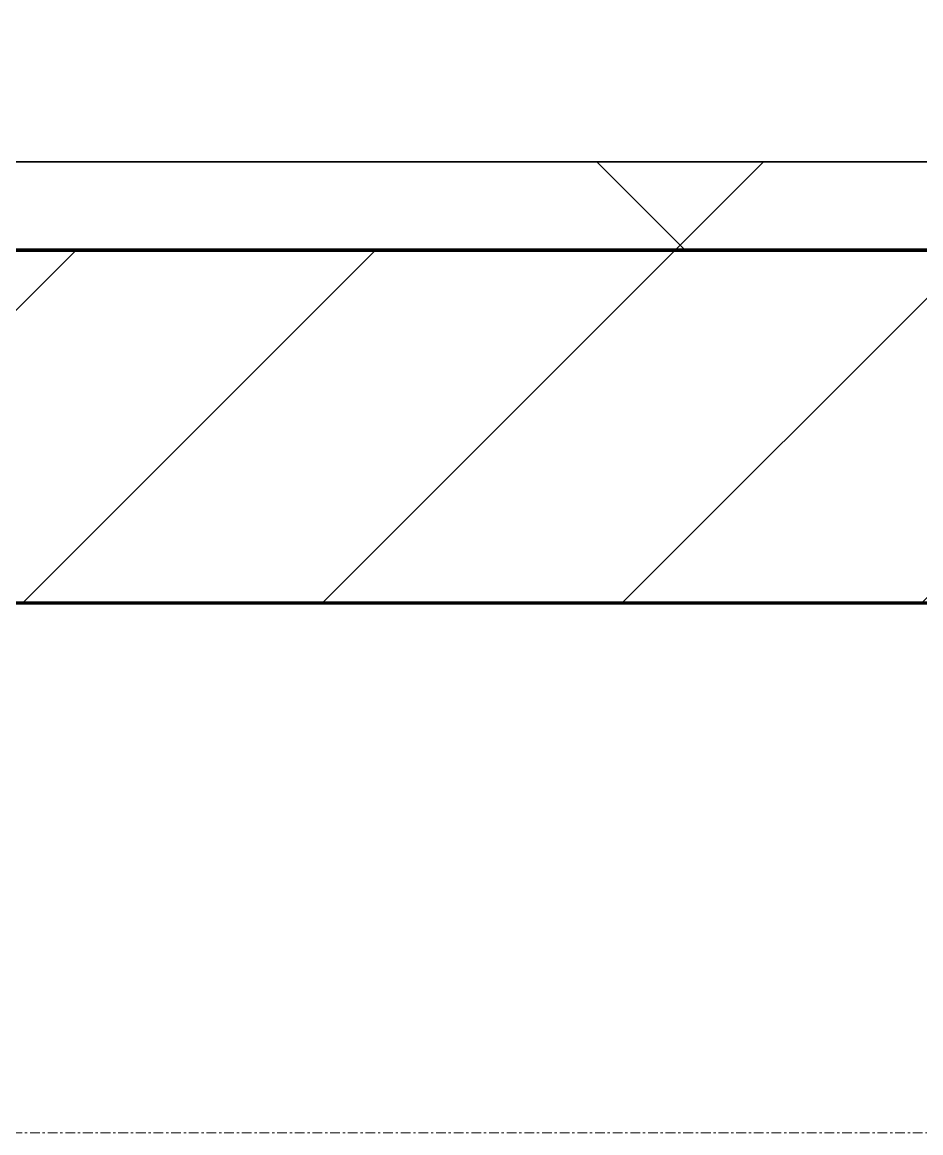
# Model space of a CAD drawing. Header units: millimetres. Extents: x -794334 to -714814, y -17806 to 22403.
# Drawn here: x -789079 to -788570, y -4321 to -3692 of the extents above; entities that cross this region are included whole.
import ezdxf
from ezdxf.xclip import XClip

# ---------------------------------------------------------------- set-up
doc = ezdxf.new("R2010")
doc.units = ezdxf.units.MM
doc.header["$XCLIPFRAME"] = 0
doc.linetypes.add('DPA_Grid _ Level 100', pattern=[10, 5.5, -1.6, 1.3, -1.6])
for name, color, linetype, lineweight in [('A-GLAZ-CURT', 2, 'Continuous', 9), ('A-WALL', 5, 'Continuous', 35), ('A-WALL-FNSH', 2, 'Continuous', 35), ('A-WALL-PATT', 1, 'Continuous', 35), ('S-GRID', 251, 'Continuous', 9), ('WALL-E', 2, 'Continuous', 35)]:
    doc.layers.add(name, color=color, linetype=linetype, lineweight=lineweight)
doc.layers.add('A11_ALU.SOLID SHEET', color=2, linetype='Continuous')

# ---------------------------------------------------------------- blocks, each defined once
blk = doc.blocks.new('*U804')
at = {"layer": 'S-GRID', "linetype": 'DPA_Grid _ Level 100'}
blk.add_line((57942.91, -7900), (-14128.88, -7900), dxfattribs=at)
blk = doc.blocks.new('PPLS-PP19_Custom Tile Pattern - Custom Tile Pattern-V40-4252-01 ENLARGED CONCOURSE LEVEL - REFLECTED CEILING PLAN - SHEET 3')
at = {"layer": 'A-GLAZ-CURT'}
for p, q in [((-300, 0), (300, 0)), ((300, 0), (-300, 0)), ((195.99, 0), (213.31, 0)), ((213.31, 0), (195.99, 0)), ((230.06, 0), (300, 0)), ((-300, -50), (300, -50)), ((300, -50), (-300, -50))]:
    blk.add_line(p, q, dxfattribs=at)
for points, knots in [([(-114.06, 0), (-112.96, 0), (-108.58, 0), (-96.78, 0), (-71.33, 0), (-42.53, 0), (-12.78, 0), (4.23, 0), (9.64, 0), (10.14, 0), (10.18, 0)], [-5600.042469, -5600.042469, -5600.042469, -5600.042469, -5430.283136, -5103.229623, -4799.173296, -4065.652676, -3589.737505, -3285.047089, -3066.359526, -3044.715262, -3044.715262, -3044.715262, -3044.715262]), ([(21.7, 0), (19.7, 0), (8.79, 0), (-16.92, 0), (-47.42, 0), (-65.77, 0), (-66.37, 0), (-66.38, 0)], [-4328.827881, -4328.827881, -4328.827881, -4328.827881, -4222.080604, -3745.412743, -2981.410125, -2542.574734, -2498.224237, -2498.224237, -2498.224237, -2498.224237]), ([(21.65, 0), (19.33, 0), (12, 0), (-2.9, 0), (-20.62, 0), (-32.81, 0), (-44.85, 0), (-51.43, 0), (-51.79, 0)], [-2063.714818, -2063.714818, -2063.714818, -2063.714818, -1925.670641, -1617.263037, -1290.787923, -1039.307308, -819.71621, -644.910881, -644.910881, -644.910881, -644.910881]), ([(-45.85, 0), (-42.96, 0), (-30.11, 0), (-18.03, 0), (8.61, 0), (14.76, 0), (20.25, 0), (21.53, 0)], [-3487.344885, -3487.344885, -3487.344885, -3487.344885, -3315.260113, -2864.387349, -2439.246196, -2084.094819, -1992.768506, -1992.768506, -1992.768506, -1992.768506]), ([(9.32, 0), (9.08, 0), (7.65, 0), (2.57, 0), (-12.23, 0), (-25.64, 0), (-36.75, 0), (-43.58, 0), (-45.04, 0)], [-2922.926651, -2922.926651, -2922.926651, -2922.926651, -2882.788014, -2720.818881, -2518.50168, -2125.455881, -1792.521578, -1705.040547, -1705.040547, -1705.040547, -1705.040547]), ([(-36.78, 0), (-32.43, 0), (-19.22, 0), (0.69, 0), (16.05, 0), (21.7, 0)], [-6191.144455, -6191.144455, -6191.144455, -6191.144455, -5862.463379, -5340.621928, -5042.579353, -5042.579353, -5042.579353, -5042.579353]), ([(30.82, 0), (29.27, 0), (20.14, 0), (3.54, 0), (-16.58, 0), (-34.76, 0), (-36.04, 0)], [-10462.034656, -10462.034656, -10462.034656, -10462.034656, -10363.088938, -9884.23066, -9424.652049, -9182.880979, -9182.880979, -9182.880979, -9182.880979]), ([(20.89, 0), (14.6, 0), (0.96, 0), (-17.84, 0), (-30.57, 0), (-31.82, 0), (-32, 0)], [-3679.062885, -3679.062885, -3679.062885, -3679.062885, -3333.063701, -2994.501669, -2698.150104, -2614.070998, -2614.070998, -2614.070998, -2614.070998]), ([(-30.52, 0), (-27.11, 0), (-17.83, 0), (2.81, 0), (15.57, 0), (21.7, 0)], [-2323.618664, -2323.618664, -2323.618664, -2323.618664, -2142.497158, -1716.209403, -1355.745451, -1355.745451, -1355.745451, -1355.745451]), ([(8.33, 0), (8.19, 0), (7.18, 0), (0.32, 0), (-13.89, 0), (-24.92, 0), (-29.03, 0)], [-3574.286521, -3574.286521, -3574.286521, -3574.286521, -3526.962355, -3285.499107, -2903.012179, -2680.714891, -2680.714891, -2680.714891, -2680.714891]), ([(-28.57, 0), (-26.93, 0), (-20.29, 0), (-11.45, 0), (2.08, 0), (12.74, 0), (19.1, 0), (21.37, 0)], [-5361.429781, -5361.429781, -5361.429781, -5361.429781, -5261.36855, -5050.479954, -4785.90057, -4596.498881, -4467.858151, -4467.858151, -4467.858151, -4467.858151]), ([(-15.19, 0), (-13.07, 0), (1.26, 0), (16.2, 0), (21.7, 0)], [-461.142613, -461.142613, -461.142613, -461.142613, -429.606584, -411.71324, -411.71324, -411.71324, -411.71324]), ([(-2.63, 0), (-2.47, 0), (-1.22, 0), (4.92, 0), (15.97, 0), (22.54, 0), (24.49, 0)], [-226.825321, -226.825321, -226.825321, -226.825321, -220.269177, -206.416616, -198.214427, -187.717507, -187.717507, -187.717507, -187.717507]), ([(20.85, 0), (19.98, 0), (9.78, 0), (3.08, 0), (-1.67, 0), (-2.25, 0)], [-289.397823, -289.397823, -289.397823, -289.397823, -285.83788, -246.234814, -234.646884, -234.646884, -234.646884, -234.646884]), ([(21.7, 0), (19.68, 0), (15.13, 0), (10.8, 0), (9.63, 0)], [-4266.227763, -4266.227763, -4266.227763, -4266.227763, -4080.000647, -3772.857994, -3772.857994, -3772.857994, -3772.857994]), ([(21.52, 0), (21.46, 0), (19.72, 0), (18.85, 0), (18.16, 0)], [-5977.908905, -5977.908905, -5977.908905, -5977.908905, -5972.647715, -5832.674503, -5832.674503, -5832.674503, -5832.674503]), ([(103.09, 0), (101.08, 0), (86.31, 0), (63.34, 0), (37.37, 0), (25.91, 0), (21.66, 0)], [-375.435014, -375.435014, -375.435014, -375.435014, -369.147452, -330.153101, -307.516438, -290.48186, -290.48186, -290.48186, -290.48186]), ([(21.68, 0), (22.14, 0), (24.66, 0), (31, 0), (39.04, 0), (51.19, 0), (58.74, 0), (61.34, 0), (61.45, 0)], [-1989.250097, -1989.250097, -1989.250097, -1989.250097, -1956.422387, -1818.904206, -1645.594513, -1443.202566, -1228.752106, -1120.932285, -1120.932285, -1120.932285, -1120.932285]), ([(76.63, 0), (74.8, 0), (67.65, 0), (53.52, 0), (37, 0), (26.61, 0), (22.4, 0), (21.7, 0)], [-3095.572228, -3095.572228, -3095.572228, -3095.572228, -2950.589685, -2634.532728, -2313.748533, -2106.613311, -2064.823944, -2064.823944, -2064.823944, -2064.823944]), ([(21.72, 0), (24.25, 0), (28.87, 0), (37.44, 0), (45.92, 0), (57.76, 0), (64.47, 0), (72.74, 0), (75.22, 0), (76.03, 0), (76.21, 0)], [-1355.444221, -1355.444221, -1355.444221, -1355.444221, -1206.526904, -1089.329421, -901.315459, -753.071572, -495.328968, -421.953223, -334.951786, -290.452333, -290.452333, -290.452333, -290.452333]), ([(70.61, 0), (66.16, 0), (55.8, 0), (39.61, 0), (30.15, 0), (23.03, 0), (21.72, 0)], [-4647.237329, -4647.237329, -4647.237329, -4647.237329, -4326.416877, -4098.545751, -3766.694881, -3694.438582, -3694.438582, -3694.438582, -3694.438582]), ([(24.69, 0), (24.54, 0), (23.32, 0), (22.2, 0), (21.8, 0)], [-4368.572414, -4368.572414, -4368.572414, -4368.572414, -4306.476363, -4269.286677, -4269.286677, -4269.286677, -4269.286677]), ([(21.86, 0), (22.09, 0), (23.35, 0), (24.62, 0), (24.72, 0), (24.72, 0)], [-4458.609888, -4458.609888, -4458.609888, -4458.609888, -4445.288762, -4384.376941, -4376.041937, -4376.041937, -4376.041937, -4376.041937]), ([(22, 0), (28.49, 0), (48.87, 0), (72.09, 0), (88, 0), (89.58, 0)], [-411.393289, -411.393289, -411.393289, -411.393289, -390.253598, -346.313304, -341.459034, -341.459034, -341.459034, -341.459034]), ([(22.01, 0), (22.14, 0), (24.72, 0), (25.66, 0), (26.12, 0)], [-5567.552935, -5567.552935, -5567.552935, -5567.552935, -5554.232259, -5302.431367, -5302.431367, -5302.431367, -5302.431367]), ([(22.4, 0), (31.08, 0), (49.17, 0), (70.92, 0), (82.12, 0), (83.66, 0)], [-5030.30487, -5030.30487, -5030.30487, -5030.30487, -4573.028122, -4094.177415, -3869.465285, -3869.465285, -3869.465285, -3869.465285]), ([(89.58, 0), (87.37, 0), (83.04, 0), (74.4, 0), (62.26, 0), (51.85, 0), (43.81, 0), (30.31, 0), (24.42, 0), (22.57, 0)], [-7350.849123, -7350.849123, -7350.849123, -7350.849123, -7135.649961, -6924.452779, -6738.82075, -6548.303034, -6314.283804, -6135.05769, -6004.223754, -6004.223754, -6004.223754, -6004.223754]), ([(27.44, 0), (27.9, 0), (29.54, 0), (38.07, 0), (53.39, 0), (71.67, 0), (84.83, 0), (85.61, 0), (88.13, 0), (88.86, 0)], [-5037.309798, -5037.309798, -5037.309798, -5037.309798, -4887.603822, -4705.298446, -4353.683244, -3960.84581, -3759.045785, -3336.541051, -3181.45882, -3181.45882, -3181.45882, -3181.45882]), ([(27.89, 0), (29.09, 0), (33.4, 0), (48.37, 0), (67.72, 0), (82.49, 0), (89.59, 0)], [-147.777612, -147.777612, -147.777612, -147.777612, -135.792042, -118.513713, -97.899267, -76.628012, -76.628012, -76.628012, -76.628012]), ([(53.18, 0), (53.06, 0), (52.22, 0), (44.99, 0), (36.46, 0), (30.82, 0)], [-622.740158, -622.740158, -622.740158, -622.740158, -566.066452, -360.610861, 0, 0, 0, 0]), ([(136.44, 0), (121.66, 0), (86.93, 0), (51.16, 0), (31.18, 0)], [-106.750556, -106.750556, -106.750556, -106.750556, -59.610984, 0, 0, 0, 0]), ([(88.54, 0), (82.16, 0), (71.01, 0), (57.82, 0), (46.51, 0), (41.18, 0), (36.02, 0), (35.54, 0), (35.54, 0)], [-381.017509, -381.017509, -381.017509, -381.017509, -357.622665, -341.267687, -334.000314, -326.15566, -319.318397, -317.489778, -317.489778, -317.489778, -317.489778]), ([(36.29, 0), (37.77, 0), (48.82, 0), (64.79, 0), (95.91, 0), (124.45, 0), (132.42, 0), (134.6, 0)], [-314.598523, -314.598523, -314.598523, -314.598523, -305.899624, -287.17622, -249.500363, -194.761443, -152.241002, -152.241002, -152.241002, -152.241002]), ([(61.47, 0), (61.47, 0), (61.21, 0), (54.61, 0), (53.71, 0), (53.56, 0)], [-1113.311073, -1113.311073, -1113.311073, -1113.311073, -1096.402191, -891.204116, -747.28819, -747.28819, -747.28819, -747.28819]), ([(76.22, 0), (75.58, 0), (73.64, 0), (71.05, 0), (70.61, 0)], [-193.634889, -193.634889, -193.634889, -193.634889, -31.537676, 0, 0, 0, 0]), ([(168.37, 0), (167.68, 0), (162.47, 0), (147.02, 0), (115.08, 0), (94.9, 0), (89.59, 0)], [-543.375029, -543.375029, -543.375029, -543.375029, -530.793311, -458.593899, -401.860199, -382.303232, -382.303232, -382.303232, -382.303232]), ([(90.33, 0), (94.36, 0), (106.18, 0), (116.36, 0), (128.63, 0), (128.95, 0)], [-75.885801, -75.885801, -75.885801, -75.885801, -63.759246, -39.050993, -35.895543, -35.895543, -35.895543, -35.895543]), ([(114.39, 0), (114.2, 0), (112.08, 0), (105.42, 0), (95.62, 0), (91.97, 0), (90.37, 0)], [-8148.58938, -8148.58938, -8148.58938, -8148.58938, -8105.191388, -7723.759874, -7531.75727, -7376.617754, -7376.617754, -7376.617754, -7376.617754]), ([(90.69, 0), (106.62, 0), (122.52, 0), (138.28, 0), (138.53, 0)], [-340.322825, -340.322825, -340.322825, -340.322825, -291.370682, -290.5735, -290.5735, -290.5735, -290.5735]), ([(94.4, 0), (94.4, 0), (94.64, 0), (99.11, 0), (108.97, 0), (120.79, 0), (139.94, 0), (163.31, 0), (185.23, 0), (193.62, 0), (194.69, 0), (194.79, 0)], [-2348.345796, -2348.345796, -2348.345796, -2348.345796, -2310.419338, -2233.599744, -2052.234781, -1843.028543, -1530.39897, -1095.004608, -529.74427, -295.064701, -265.121568, -265.121568, -265.121568, -265.121568]), ([(129.02, 0), (129.02, 0), (124.41, 0), (122.35, 0), (114.96, 0), (108.04, 0), (103.09, 0)], [-35.386604, -35.386604, -35.386604, -35.386604, -31.430235, -22.807238, -15.488593, 0, 0, 0, 0]), ([(157.9, 0), (156.77, 0), (151.67, 0), (143.29, 0), (134.04, 0), (126.24, 0), (118.6, 0), (114.23, 0), (111.98, 0), (105.66, 0), (105.23, 0), (105.23, 0)], [-10292.955006, -10292.955006, -10292.955006, -10292.955006, -10098.273015, -9847.788484, -9677.714971, -9567.007022, -9453.21225, -9220.200448, -9012.77275, -8966.157302, -8929.495943, -8929.495943, -8929.495943, -8929.495943]), ([(105.26, 0), (105.52, 0), (111.01, 0), (112.65, 0), (113.59, 0)], [-8920.561005, -8920.561005, -8920.561005, -8920.561005, -8814.835624, -8577.462505, -8577.462505, -8577.462505, -8577.462505]), ([(128.58, 0), (128.8, 0), (130.16, 0), (139.26, 0), (152.67, 0), (161.24, 0), (162.19, 0), (162.75, 0)], [-633.326174, -633.326174, -633.326174, -633.326174, -627.736123, -618.981161, -602.094757, -592.980799, -581.414464, -581.414464, -581.414464, -581.414464]), ([(137.1, 0), (136, 0), (133.64, 0), (129.87, 0), (129.11, 0)], [-670.405967, -670.405967, -670.405967, -670.405967, -651.020627, -640.742133, -640.742133, -640.742133, -640.742133]), ([(193.8, 0), (193.33, 0), (190.11, 0), (183.13, 0), (171, 0), (161.95, 0), (161.28, 0), (158.35, 0), (157.85, 0), (157.77, 0)], [-11665.349007, -11665.349007, -11665.349007, -11665.349007, -11565.880756, -11105.624034, -10839.086983, -10768.332124, -10666.779182, -10580.760289, -10550.278881, -10550.278881, -10550.278881, -10550.278881]), ([(300, 0), (286.53, 0), (254.22, 0), (207.11, 0), (177.41, 0), (159.34, 0), (158.33, 0), (158.3, 0)], [-285.253232, -285.253232, -285.253232, -285.253232, -244.693688, -187.987675, -143.776725, -129.632772, -123.352749, -123.352749, -123.352749, -123.352749]), ([(159.07, 0), (159.13, 0), (160.84, 0), (165.21, 0), (174.15, 0), (185.98, 0), (208.82, 0), (219.42, 0), (230.06, 0)], [-115.643202, -115.643202, -115.643202, -115.643202, -114.681583, -87.660824, -65.295536, -41.623857, -24.459831, 0, 0, 0, 0]), ([(162.75, 0), (165.4, 0), (170.91, 0), (172.61, 0), (172.61, 0)], [-111.264224, -111.264224, -111.264224, -111.264224, -56.742688, -19.085662, -19.085662, -19.085662, -19.085662]), ([(247.1, 0), (246.76, 0), (245.04, 0), (238.34, 0), (226.56, 0), (221.1, 0), (200.27, 0), (182.99, 0), (174.27, 0), (169.67, 0), (168.99, 0)], [-9649.085549, -9649.085549, -9649.085549, -9649.085549, -9581.591397, -9406.094246, -9221.510254, -9016.44624, -8717.832359, -8253.978395, -8152.463617, -8069.855175, -8069.855175, -8069.855175, -8069.855175]), ([(215.22, 0), (214.62, 0), (210.55, 0), (203.98, 0), (187.54, 0), (175.3, 0), (169.49, 0)], [-203.825446, -203.825446, -203.825446, -203.825446, -198.527383, -184.406837, -162.427601, -142.916156, -142.916156, -142.916156, -142.916156]), ([(171.51, 0), (176.48, 0), (193.23, 0), (201.73, 0), (208.81, 0), (213.9, 0), (241.96, 0), (266.73, 0), (281.71, 0), (291.71, 0), (296.52, 0), (297.86, 0), (298.09, 0)], [-7971.819559, -7971.819559, -7971.819559, -7971.819559, -7784.112253, -7606.717214, -7289.299508, -7042.621073, -6582.165592, -6068.460911, -5766.029927, -5566.724884, -5280.360606, -5199.253518, -5199.253518, -5199.253518, -5199.253518]), ([(172.07, 0), (177.66, 0), (187.87, 0), (201.08, 0), (207.47, 0), (213.96, 0), (215.11, 0)], [-255.364076, -255.364076, -255.364076, -255.364076, -237.955587, -223.92608, -215.862851, -208.75215, -208.75215, -208.75215, -208.75215]), ([(219.9, 0), (220.86, 0), (222.6, 0), (224.69, 0), (225, 0)], [-10670.940496, -10670.940496, -10670.940496, -10670.940496, -10511.382485, -10485.148688, -10485.148688, -10485.148688, -10485.148688]), ([(225.31, 0), (231.74, 0), (242.3, 0), (246.54, 0), (246.96, 0)], [-10475.997739, -10475.997739, -10475.997739, -10475.997739, -9925.173265, -9834.877357, -9834.877357, -9834.877357, -9834.877357]), ([(300, 0), (288.22, 0), (262, 0), (235.69, 0), (226.17, 0), (225.84, 0)], [-12528.858583, -12528.858583, -12528.858583, -12528.858583, -11905.454923, -11162.864862, -11135.420018, -11135.420018, -11135.420018, -11135.420018]), ([(284.76, 0), (284.76, 0), (285.09, 0), (287.47, 0), (293.59, 0), (297.76, 0), (300, 0)], [-4110.630118, -4110.630118, -4110.630118, -4110.630118, -4053.389046, -3959.664717, -3862.421465, -3746.95702, -3746.95702, -3746.95702, -3746.95702]), ([(297.38, 0), (295.84, 0), (291.62, 0), (285.38, 0), (284.87, 0)], [-4803.172655, -4803.172655, -4803.172655, -4803.172655, -4358.271401, -4143.037883, -4143.037883, -4143.037883, -4143.037883])]:
    blk.add_open_spline(points, degree=3, knots=knots, dxfattribs=at)
for points in [[(18.16, 0), (18.99, 0), (20.43, 0), (21.69, 0)], [(31.18, 0), (28.03, 0), (24.9, 0), (21.78, 0)], [(24.49, 0), (25.23, 0), (25.72, 0), (26.04, 0)], [(80.35, 0), (79.57, 0), (78.27, 0), (76.63, 0)], [(84.06, 0), (83.48, 0), (82.41, 0), (81.72, 0)], [(89.56, 0), (91.28, 0), (93.18, 0), (94.33, 0)], [(168.74, 0), (168.74, 0), (169.81, 0), (171.51, 0)], [(195.11, 0), (194.91, 0), (194.44, 0), (193.8, 0)], [(225.29, 0), (222.19, 0), (219.81, 0), (219.02, 0)]]:
    blk.add_open_spline(points, degree=3, dxfattribs=at)
blk = doc.blocks.new('PPLS-PP19_Custom Tile Pattern - Custom Tile Pattern-V41-4252-01 ENLARGED CONCOURSE LEVEL - REFLECTED CEILING PLAN - SHEET 3')
at = {"layer": 'A-GLAZ-CURT'}
for p, q in [((-300, 0), (300, 0)), ((300, 0), (-300, 0)), ((-293.07, 0), (-275.75, 0)), ((-275.75, 0), (-293.07, 0)), ((-222.32, 0), (-205, 0)), ((-205, 0), (-222.32, 0)), ((-300, -50), (300, -50)), ((300, -50), (-300, -50))]:
    blk.add_line(p, q, dxfattribs=at)
at = {"layer": 'A-GLAZ-CURT', "flags": 128}
for points in [[(-300, 0), (-291.56, 0), (-283.3, 0), (-275.2, 0), (-267.26, 0), (-259.45, 0), (-251.77, 0), (-244.2, 0), (-236.74, 0), (-229.36, 0), (-222.06, 0), (-214.83, 0), (-207.71, 0), (-200.76, 0), (-194.02, 0), (-187.54, 0), (-181.38, 0), (-175.58, 0), (-171, 0)], [(-125.17, 0), (-128.55, 0), (-134.16, 0), (-140.03, 0), (-145.5, 0), (-150.63, 0), (-155.53, 0), (-160.27, 0), (-164.95, 0), (-169.65, 0), (-174.47, 0), (-179.49, 0), (-184.81, 0), (-190.44, 0), (-196.37, 0), (-202.58, 0), (-209.04, 0), (-215.73, 0), (-222.63, 0), (-229.72, 0), (-236.97, 0), (-244.39, 0), (-251.96, 0), (-259.67, 0), (-267.51, 0), (-275.48, 0), (-283.55, 0), (-291.73, 0), (-300, 0)], [(-170.25, 0), (-165.64, 0), (-162.01, 0), (-159.53, 0), (-157.46, 0), (-154.52, 0), (-149.42, 0), (-141.84, 0), (-132.81, 0), (-126.08, 0)]]:
    blk.add_lwpolyline(points, dxfattribs=at)
at = {"layer": 'A-GLAZ-CURT'}
for points, knots in [([(-300, 0), (-284.65, 0), (-236.57, 0), (-174.61, 0), (-129.95, 0), (-110.8, 0), (-99.5, 0), (-91.46, 0)], [-5323.127839, -5323.127839, -5323.127839, -5323.127839, -4502.809032, -2700.551212, -1002.059161, -460.363443, 0, 0, 0, 0]), ([(-238.91, 0), (-252.86, 0), (-272.61, 0), (-294.48, 0), (-300, 0)], [-14599.074194, -14599.074194, -14599.074194, -14599.074194, -13729.592194, -13439.944408, -13439.944408, -13439.944408, -13439.944408]), ([(-240.08, 0), (-244.89, 0), (-255.75, 0), (-262.59, 0), (-264.9, 0), (-265.4, 0)], [-796.931846, -796.931846, -796.931846, -796.931846, -543.655514, -208.940337, 0, 0, 0, 0]), ([(-258.6, 0), (-257.91, 0), (-254.26, 0), (-247.17, 0), (-241.28, 0), (-239.9, 0)], [-5722.54675, -5722.54675, -5722.54675, -5722.54675, -5657.471696, -5413.335975, -5338.48321, -5338.48321, -5338.48321, -5338.48321]), ([(-137.88, 0), (-140.56, 0), (-147.66, 0), (-147.69, 0), (-158.72, 0), (-174.02, 0), (-185.59, 0), (-209.77, 0), (-226.99, 0), (-238.14, 0), (-238.91, 0)], [-3187.727384, -3187.727384, -3187.727384, -3187.727384, -2919.378265, -2477.344047, -2237.412286, -2029.680487, -1755.085331, -1400.429864, -858.079193, -817.302436, -817.302436, -817.302436, -817.302436]), ([(-171.17, 0), (-184.6, 0), (-206.37, 0), (-230.27, 0), (-238.76, 0)], [-16151.889957, -16151.889957, -16151.889957, -16151.889957, -15131.813646, -14602.206786, -14602.206786, -14602.206786, -14602.206786]), ([(-237.77, 0), (-232.57, 0), (-224.04, 0), (-213.1, 0), (-200.2, 0), (-187.01, 0), (-176.88, 0), (-171.08, 0)], [-5300.076856, -5300.076856, -5300.076856, -5300.076856, -5017.494783, -4832.723979, -4666.091899, -4349.945572, -4071.073527, -4071.073527, -4071.073527, -4071.073527]), ([(-133.82, 0), (-135.51, 0), (-137.8, 0), (-149.31, 0), (-162.01, 0), (-177.91, 0), (-199.46, 0), (-216.65, 0), (-231.26, 0), (-233.46, 0), (-234, 0)], [-2731.647847, -2731.647847, -2731.647847, -2731.647847, -2418.507304, -2308.929706, -2113.765672, -1763.376603, -1422.553702, -978.033455, -846.069444, -682.911962, -682.911962, -682.911962, -682.911962]), ([(-233.49, 0), (-233.44, 0), (-232.38, 0), (-230.74, 0), (-225.3, 0), (-223.63, 0)], [-455.274641, -455.274641, -455.274641, -455.274641, -440.605512, -119.536984, 0, 0, 0, 0]), ([(-223.63, 0), (-219.39, 0), (-206.17, 0), (-188.58, 0), (-169.02, 0), (-152.12, 0), (-136.84, 0), (-127.33, 0), (-124.19, 0), (-123.43, 0), (-123.28, 0)], [-5463.295695, -5463.295695, -5463.295695, -5463.295695, -5161.076232, -4739.070012, -4465.409639, -4149.119819, -3839.893365, -3647.167523, -3488.92562, -3439.852845, -3439.852845, -3439.852845, -3439.852845]), ([(-72.93, 0), (-75.51, 0), (-91.45, 0), (-123.96, 0), (-158.14, 0), (-171.04, 0)], [-19442.345229, -19442.345229, -19442.345229, -19442.345229, -18935.241197, -17136.203329, -16155.303362, -16155.303362, -16155.303362, -16155.303362]), ([(-171.04, 0), (-169.59, 0), (-164.59, 0), (-158.7, 0), (-157.22, 0)], [-4070.430522, -4070.430522, -4070.430522, -4070.430522, -4000.813434, -3840.635403, -3840.635403, -3840.635403, -3840.635403]), ([(-152.35, 0), (-151.03, 0), (-147.71, 0), (-143.57, 0), (-138.62, 0)], [-3494.978217, -3494.978217, -3494.978217, -3494.978217, -3371.022232, -3227.460399, -3227.460399, -3227.460399, -3227.460399]), ([(-118.78, 0), (-121.86, 0), (-126.28, 0), (-136.96, 0), (-147.46, 0), (-150.03, 0), (-150.57, 0)], [-5938.474035, -5938.474035, -5938.474035, -5938.474035, -5700.061948, -5508.838257, -5298.784692, -5196.16478, -5196.16478, -5196.16478, -5196.16478]), ([(-150.34, 0), (-150.07, 0), (-147.75, 0), (-142.6, 0), (-127.26, 0), (-107.3, 0), (-90.42, 0), (-75.26, 0), (-68.41, 0), (-65.12, 0), (-63.63, 0)], [-4948.728362, -4948.728362, -4948.728362, -4948.728362, -4883.323924, -4440.880425, -4054.690705, -3793.097032, -3402.597032, -3144.956779, -3050.982048, -2969.237017, -2969.237017, -2969.237017, -2969.237017]), ([(-104.11, 0), (-105.72, 0), (-117.58, 0), (-130.52, 0), (-147.74, 0), (-149.07, 0)], [-7090.9346, -7090.9346, -7090.9346, -7090.9346, -7004.680444, -6449.282163, -6277.220794, -6277.220794, -6277.220794, -6277.220794]), ([(-148.23, 0), (-146.94, 0), (-140.15, 0), (-137.28, 0), (-133.93, 0), (-128.78, 0), (-126.5, 0)], [-6162.058746, -6162.058746, -6162.058746, -6162.058746, -6017.569127, -5560.701257, -5364.112219, -5231.017328, -5231.017328, -5231.017328, -5231.017328]), ([(-86.16, 0), (-91.37, 0), (-104.13, 0), (-122.65, 0), (-139.03, 0), (-146.11, 0), (-146.95, 0)], [-1681.3698, -1681.3698, -1681.3698, -1681.3698, -1374.161226, -945.742622, -741.901385, -489.130243, -489.130243, -489.130243, -489.130243]), ([(-146.69, 0), (-146.59, 0), (-145.49, 0), (-135.69, 0), (-128.29, 0), (-125.15, 0)], [-420.34245, -420.34245, -420.34245, -420.34245, -406.956646, -290.263673, 0, 0, 0, 0]), ([(-127.41, 0), (-131.63, 0), (-133.16, 0), (-134.09, 0), (-134.15, 0)], [-8540.990293, -8540.990293, -8540.990293, -8540.990293, -8266.114998, -8246.473386, -8246.473386, -8246.473386, -8246.473386]), ([(-134.15, 0), (-133.32, 0), (-130.31, 0), (-119.66, 0), (-108.15, 0), (-103.17, 0)], [-7657.439573, -7657.439573, -7657.439573, -7657.439573, -7293.749979, -6839.55839, -6491.774711, -6491.774711, -6491.774711, -6491.774711]), ([(-120.13, 0), (-120.14, 0), (-120.24, 0), (-121.3, 0), (-129.25, 0), (-133.82, 0)], [-2933.992132, -2933.992132, -2933.992132, -2933.992132, -2920.575025, -2840.280255, -2731.647847, -2731.647847, -2731.647847, -2731.647847]), ([(-113.43, 0), (-113.44, 0), (-113.96, 0), (-119.73, 0), (-125.43, 0), (-127.03, 0), (-127.41, 0)], [-328.499627, -328.499627, -328.499627, -328.499627, -282.672656, -98.539552, -24.539552, 0, 0, 0, 0]), ([(-126.5, 0), (-122.44, 0), (-108.71, 0), (-86.68, 0), (-63.44, 0), (-54.4, 0), (-48.53, 0), (-30.79, 0), (-18.03, 0), (8.61, 0), (15.02, 0), (22.91, 0), (31, 0), (39.04, 0), (51.19, 0), (58.74, 0), (61.34, 0), (61.45, 0)], [-5231.017328, -5231.017328, -5231.017328, -5231.017328, -4994.692869, -4542.524482, -4008.285538, -3689.699207, -3546.54457, -3315.260113, -2864.387349, -2439.246196, -2084.094819, -1956.422387, -1818.904206, -1645.594513, -1443.202566, -1228.752106, -1120.932285, -1120.932285, -1120.932285, -1120.932285]), ([(-125.15, 0), (-124.93, 0), (-121.96, 0), (-113.79, 0), (-106.12, 0), (-103.63, 0)], [-3362.7396, -3362.7396, -3362.7396, -3362.7396, -3342.215224, -3074.362186, -2942.39715, -2942.39715, -2942.39715, -2942.39715]), ([(-122.08, 0), (-122.01, 0), (-121.69, 0), (-121.2, 0), (-120.88, 0)], [-3136.336417, -3136.336417, -3136.336417, -3136.336417, -3110.304437, -3035.164275, -3035.164275, -3035.164275, -3035.164275]), ([(-36.33, 0), (-36.43, 0), (-37.27, 0), (-45.02, 0), (-46.13, 0), (-60.59, 0), (-81.23, 0), (-99.51, 0), (-114.02, 0), (-117.28, 0), (-118.78, 0)], [-1855.773136, -1855.773136, -1855.773136, -1855.773136, -1810.870157, -1672.078046, -1405.135169, -1060.00838, -740.068933, -229.489605, -116.330425, 0, 0, 0, 0]), ([(-117.74, 0), (-117.19, 0), (-114.78, 0), (-113.43, 0), (-113.43, 0)], [-821.249067, -821.249067, -821.249067, -821.249067, -394.672656, -330.879064, -330.879064, -330.879064, -330.879064]), ([(-103.17, 0), (-105.29, 0), (-111.74, 0), (-116.56, 0), (-117.56, 0)], [-1635.743229, -1635.743229, -1635.743229, -1635.743229, -1433.981041, -985.49888, -985.49888, -985.49888, -985.49888]), ([(-115.82, 0), (-114.96, 0), (-111.57, 0), (-105.64, 0), (-103.23, 0)], [-5724.064692, -5724.064692, -5724.064692, -5724.064692, -5430.283136, -5262.155357, -5262.155357, -5262.155357, -5262.155357]), ([(9.32, 0), (9.08, 0), (7.65, 0), (2.57, 0), (-12.23, 0), (-25.64, 0), (-40, 0), (-56.24, 0), (-75.59, 0), (-94, 0), (-112.01, 0), (-114.94, 0), (-115.63, 0)], [-2922.926651, -2922.926651, -2922.926651, -2922.926651, -2882.788014, -2720.818881, -2518.50168, -2125.455881, -1792.521578, -1466.981642, -1208.454564, -789.402658, -501.969187, -243.577221, -243.577221, -243.577221, -243.577221]), ([(-35.28, 0), (-40.67, 0), (-54.57, 0), (-76.54, 0), (-95.64, 0), (-103.17, 0)], [-8469.079126, -8469.079126, -8469.079126, -8469.079126, -8073.216054, -7508.296369, -7107.540182, -7107.540182, -7107.540182, -7107.540182]), ([(-103.16, 0), (-102.56, 0), (-96.36, 0), (-85.29, 0), (-71.67, 0), (-65.93, 0), (-65.07, 0)], [-2934.188883, -2934.188883, -2934.188883, -2934.188883, -2902.289527, -2605.247022, -2322.099534, -2241.8264, -2241.8264, -2241.8264, -2241.8264]), ([(-36.62, 0), (-36.62, 0), (-40.35, 0), (-44.32, 0), (-58.97, 0), (-82.6, 0), (-97.15, 0), (-102.96, 0)], [-4069.478503, -4069.478503, -4069.478503, -4069.478503, -3858.647035, -3538.256648, -2842.901703, -2193.204658, -1642.498133, -1642.498133, -1642.498133, -1642.498133]), ([(-102.63, 0), (-99.16, 0), (-88.22, 0), (-74.02, 0), (-62.74, 0), (-60.36, 0), (-59.97, 0)], [-6479.371946, -6479.371946, -6479.371946, -6479.371946, -6236.997189, -5713.340575, -5140.470607, -5006.787413, -5006.787413, -5006.787413, -5006.787413]), ([(-102.13, 0), (-100.15, 0), (-93.18, 0), (-71.33, 0), (-50.91, 0), (-35.98, 0), (-35.29, 0)], [-5236.91025, -5236.91025, -5236.91025, -5236.91025, -5103.229623, -4799.173296, -4065.652676, -4030.238635, -4030.238635, -4030.238635, -4030.238635]), ([(-91.46, 0), (-90.09, 0), (-84.7, 0), (-77.43, 0), (-72.73, 0), (-72.64, 0), (-72.64, 0)], [-19832.387487, -19832.387487, -19832.387487, -19832.387487, -19753.885894, -19541.04734, -19478.625389, -19471.062469, -19471.062469, -19471.062469, -19471.062469])]:
    blk.add_open_spline(points, degree=3, knots=knots, dxfattribs=at)
blk = doc.blocks.new('*U1029')
at = {"layer": 'A-GLAZ-CURT'}
for name, p in [('PPLS-PP19_Custom Tile Pattern - Custom Tile Pattern-V40-4252-01 ENLARGED CONCOURSE LEVEL - REFLECTED CEILING PLAN - SHEET 3', (-10197.63, -7350)), ('PPLS-PP19_Custom Tile Pattern - Custom Tile Pattern-V41-4252-01 ENLARGED CONCOURSE LEVEL - REFLECTED CEILING PLAN - SHEET 3', (-9597.63, -7350))]:
    blk.add_blockref(name, p, dxfattribs=at)
blk = doc.blocks.new('*U1630')
blk.add_lwpolyline([(22690, -750), (19166.45, -750), (19116.45, -700), (18966.44, -550), (-101025.39, -550), (-101025.39, -6704.96), (-96300, -6704.96), (-96300, -7350), (-94497.63, -7350), (17250, -7350), (17250, -6849.96), (18300, -6849.96), (22690, -6849.96)], close=True)

msp = doc.modelspace()

# ---------------------------------------------------------------- block references
at = {"layer": 'A11_ALU.SOLID SHEET'}
ref = msp.add_blockref('*U1630', (-744681.24, 3579.02), dxfattribs=at)
XClip(ref).set_block_clipping_path([(-45802.4668593339, -9620.0029952967), (23702.8690583039, 10334.9999958097)])

# ---------------------------------------------------------------- next in the draw order: hatches: boundary and pattern name
at = {"layer": 'A-WALL-PATT', "lineweight": 9}
h = msp.add_hatch(dxfattribs=at)
h.set_pattern_fill('FP_5', color=256, style=0, pattern_type=2)
h.set_pattern_definition([(45, (0, 0), (-212.13203, 212.13203), []), (135, (0, 0), (-212.13203, -212.13203), [])])
h.paths.add_polyline_path([(-727630.24, -3820.98), (-727382.37, -3820.98), (-727382.37, -3770.98), (-790483.7, -3770.98), (-790483.7, -3820.98), (-727766, -3820.98)])
h = msp.add_hatch(dxfattribs=at)
h.set_pattern_fill('FP_2', color=256, style=0, pattern_type=2)
h.set_pattern_definition([(45, (0, 0), (-84.852814, 84.852814), [])])
h.paths.add_polyline_path([(-727382.37, -4020.98), (-727382.37, -3820.98), (-790483.7, -3820.98), (-790483.7, -4020.98), (-727494.49, -4020.98)])

# ---------------------------------------------------------------- next in the draw order: linework, layer by layer
at = {"layer": 'A-WALL', "color": 7, "lineweight": 70}
for p, q in [((-790483.7, -3820.98), (-788780, -3820.98)), ((-788780, -3820.98), (-790483.7, -3820.98)), ((-788780, -3820.98), (-787580, -3820.98)), ((-787580, -3820.98), (-788780, -3820.98)), ((-788780, -4020.98), (-790483.7, -4020.98)), ((-787580, -4020.98), (-788780, -4020.98))]:
    msp.add_line(p, q, dxfattribs=at)
at = {"layer": 'A-WALL-FNSH', "color": 250}
for p, q in [((-790483.7, -3770.98), (-788780, -3770.98)), ((-788780, -3770.98), (-787580, -3770.98))]:
    msp.add_line(p, q, dxfattribs=at)
at = {"layer": 'WALL-E'}
for p, q in [((-727382.37, -4020.98), (-790483.7, -4020.98)), ((-790483.7, -4020.98), (-727382.37, -4020.98))]:
    msp.add_line(p, q, dxfattribs=at)

# ---------------------------------------------------------------- next in the draw order: block references
for name in ['*U804', '*U1029']:
    msp.add_blockref(name, (-778882.37, 3579.02))

doc.saveas('drawing.dxf')
